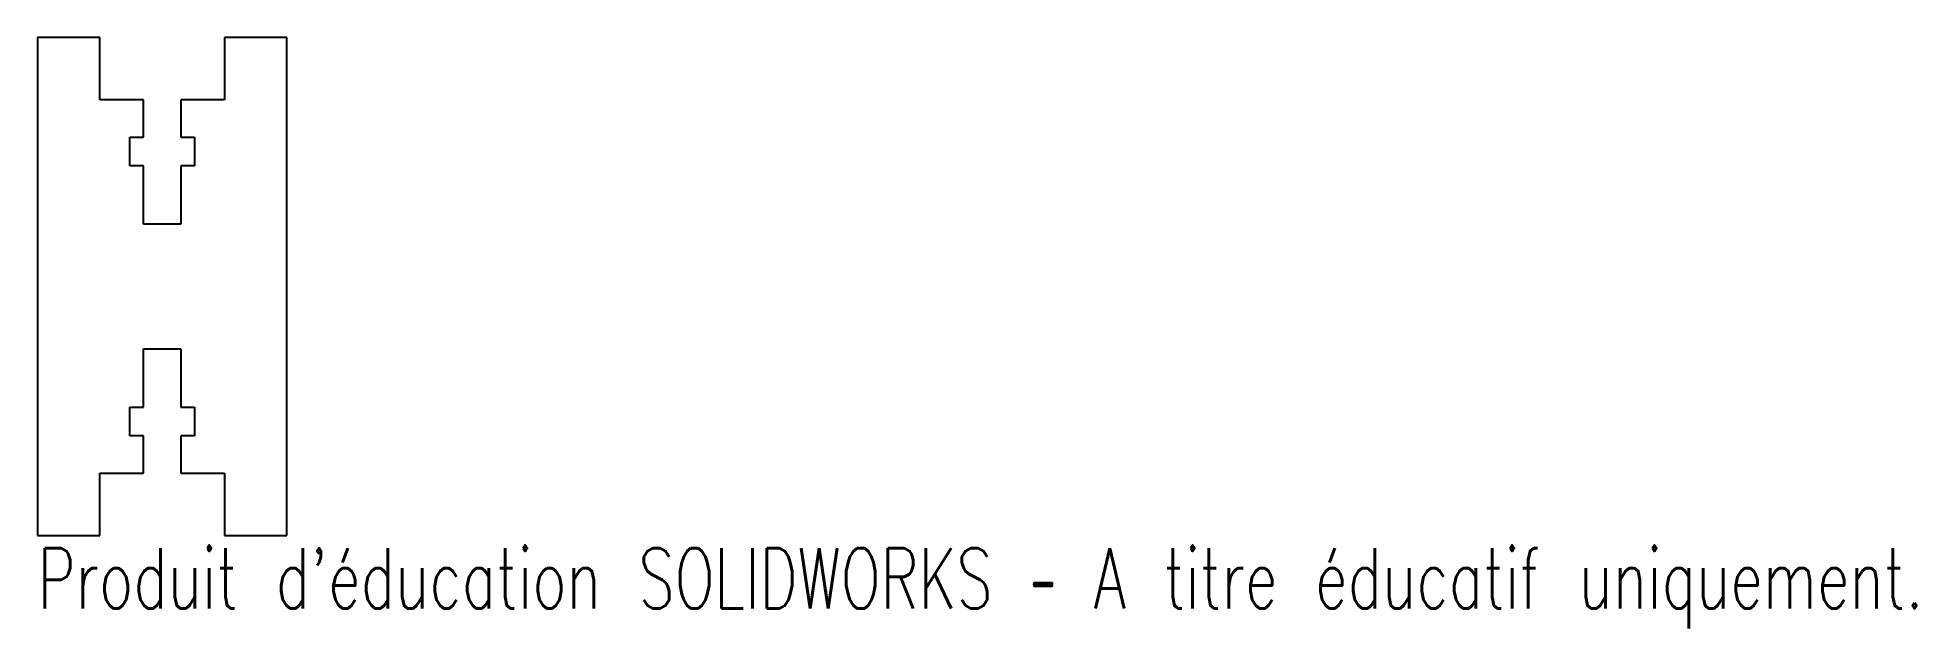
# Model space of a CAD drawing. Header units: millimetres. Extents: x 0 to 151, y -12 to 35.
import ezdxf

# ---------------------------------------------------------------- set-up
doc = ezdxf.new("R2010")
doc.units = ezdxf.units.MM
doc.styles.add('SLDTEXTSTYLE0', font='TXT', dxfattribs={"width": 0.7, "bigfont": 'bigfont'})

msp = doc.modelspace()

# ---------------------------------------------------------------- linework, layer by layer
at = {"color": 7, "linetype": 'Continuous', "lineweight": 25}
for p, q in [((0, 35), (0, -5)), ((5, 35), (0, 35)), ((5, 30), (5, 35)), ((20, 35), (15, 35)), ((15, 35), (15, 30)), ((20, -5), (20, 35)), ((8.5, 30), (5, 30)), ((8.5, 27), (8.5, 30)), ((15, 30), (11.5, 30)), ((11.5, 30), (11.5, 27)), ((7.4, 24.7), (7.4, 27)), ((7.4, 27), (8.5, 27)), ((11.5, 27), (12.6, 27)), ((12.6, 27), (12.6, 24.7)), ((8.5, 24.7), (7.4, 24.7)), ((8.5, 20), (8.5, 24.7)), ((12.6, 24.7), (11.5, 24.7)), ((11.5, 24.7), (11.5, 20)), ((11.5, 20), (8.5, 20)), ((8.5, 5.3), (8.5, 10)), ((8.5, 10), (11.5, 10)), ((11.5, 10), (11.5, 5.3)), ((7.4, 3), (7.4, 5.3)), ((7.4, 5.3), (8.5, 5.3)), ((11.5, 5.3), (12.6, 5.3)), ((12.6, 5.3), (12.6, 3)), ((8.5, 3), (7.4, 3)), ((8.5, 0), (8.5, 3)), ((12.6, 3), (11.5, 3)), ((11.5, 3), (11.5, 0)), ((5, -5), (5, 0)), ((5, 0), (8.5, 0)), ((11.5, 0), (15, 0)), ((15, 0), (15, -5)), ((0, -5), (5, -5)), ((15, -5), (20, -5))]:
    msp.add_line(p, q, dxfattribs=at)

# ---------------------------------------------------------------- texts
at = {"color": 7, "linetype": 'Continuous', "insert": (0, -6.02), "char_height": 4.8336, "attachment_point": 1, "style": 'SLDTEXTSTYLE0'}
msp.add_mtext("Produit d'éducation SOLIDWORKS – A titre éducatif uniquement.", dxfattribs=at)

doc.saveas('drawing.dxf')
